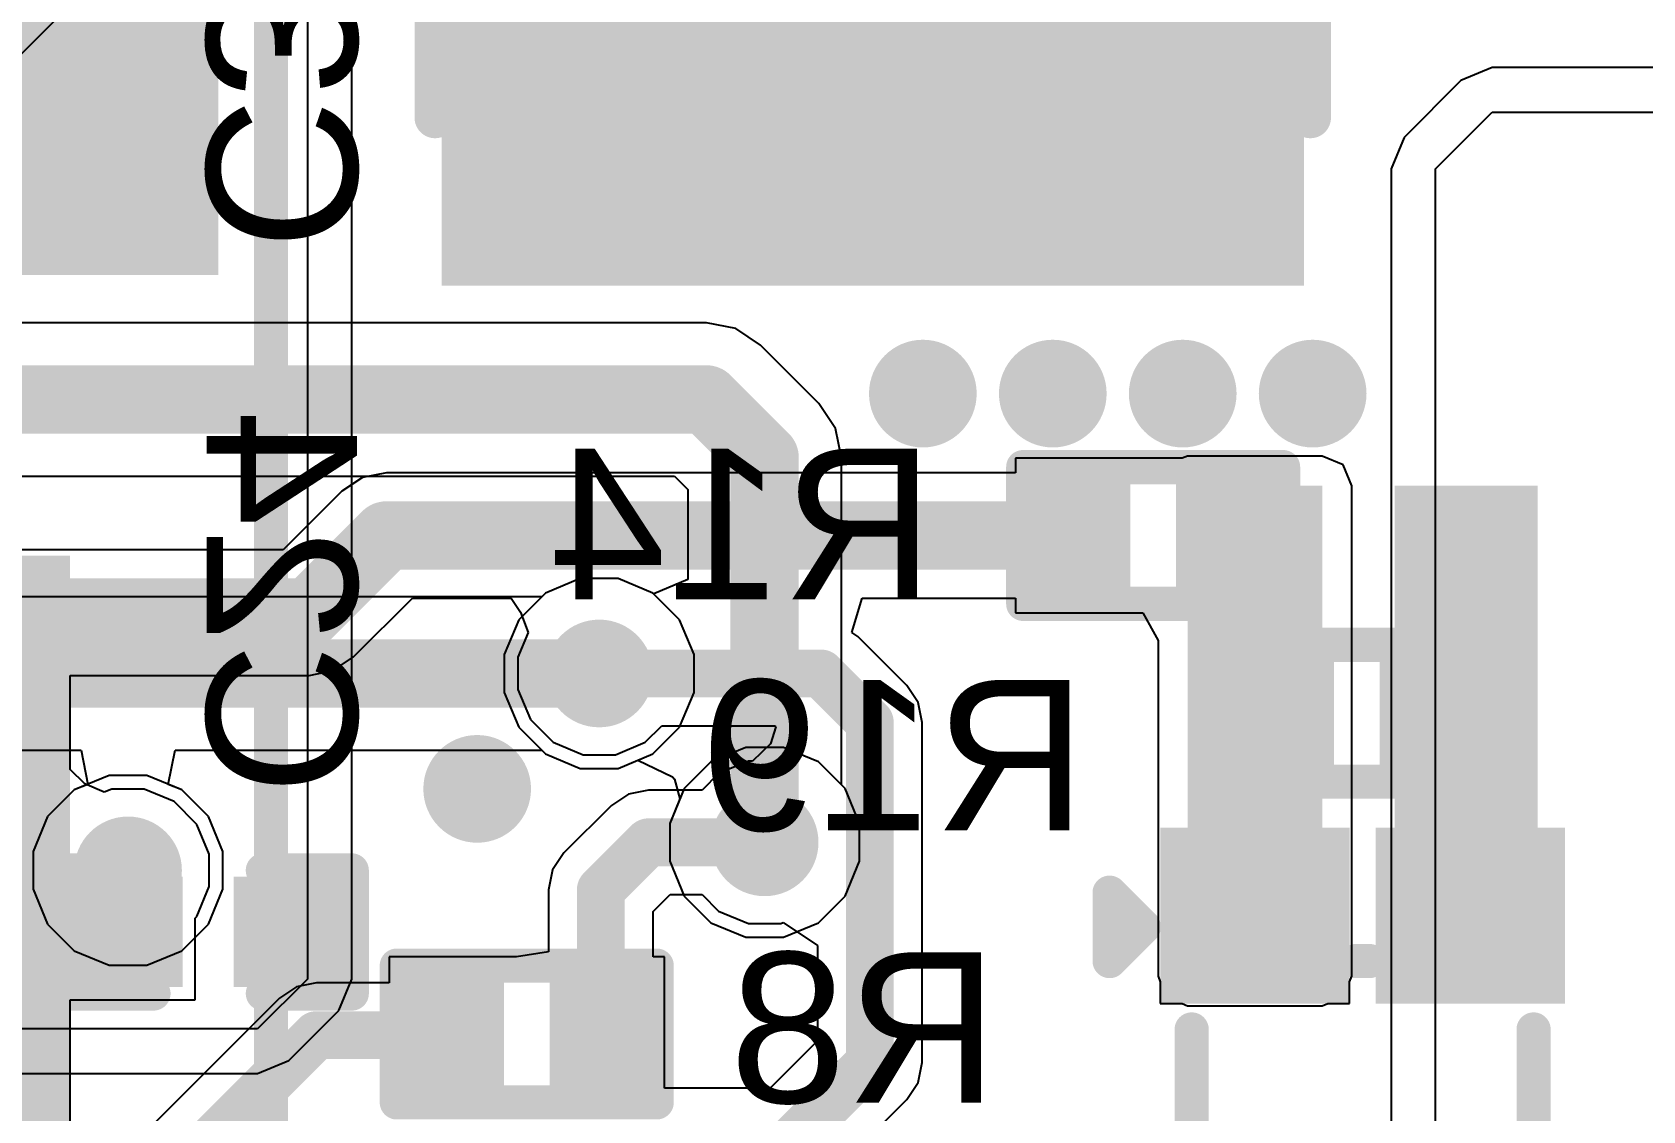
# Model space of a CAD drawing. Header units: millimetres. Extents: x -6 to 110, y 0 to 86.
# Drawn here: x 8.61 to 14.59, y 13.1 to 17.11 of the extents above; entities that cross this region are included whole.
import ezdxf

# ---------------------------------------------------------------- set-up
doc = ezdxf.new("R2010")
doc.units = ezdxf.units.MM
for name, color, linetype in [('BottomLayer', 5, 'Continuous'), ('BottomOverlay', 54, 'Continuous'), ('BottomPaste', 16, 'Continuous'), ('BottomSolder', 6, 'Continuous'), ('MidLayer1', 16, 'Continuous'), ('MidLayer2', 76, 'Continuous'), ('TopLayer', 1, 'Continuous'), ('TopOverlay', 2, 'Continuous'), ('TopPaste', 8, 'Continuous'), ('TopSolder', 216, 'Continuous'), ('ViaHoleLayer', 16, 'Continuous')]:
    doc.layers.add(name, color=color, linetype=linetype)
doc.styles.add('Arial', font='', dxfattribs={"height": 0.2})
doc.styles.get('Arial').set_extended_font_data('Arial')

# ---------------------------------------------------------------- blocks, each defined once
blk = doc.blocks.new('R___0201_B_2')
at = {"layer": 'BottomLayer'}
for points in [[(-0.41, 0.185), (-0.14, 0.185), (-0.14, -0.185), (-0.41, -0.185)], [(0.14, 0.185), (0.41, 0.185), (0.41, -0.185), (0.14, -0.185)]]:
    blk.add_hatch(color=5, dxfattribs=at).paths.add_polyline_path(points)
at = {"layer": 'BottomPaste'}
for points in [[(-0.41, 0.185), (-0.14, 0.185), (-0.14, -0.185), (-0.41, -0.185)], [(0.14, 0.185), (0.41, 0.185), (0.41, -0.185), (0.14, -0.185)]]:
    blk.add_hatch(color=16, dxfattribs=at).paths.add_polyline_path(points)
at = {"layer": 'BottomSolder'}
for points in [[(-0.465, 0.24), (-0.085, 0.24), (-0.085, -0.24), (-0.465, -0.24)], [(0.085, 0.24), (0.465, 0.24), (0.465, -0.24), (0.085, -0.24)]]:
    blk.add_hatch(color=6, dxfattribs=at).paths.add_polyline_path(points)
at = {"layer": 'BottomOverlay', "const_width": 0.127}
for points in [[(-0.4826, 0.254), (-0.4826, -0.254)], [(0.4826, 0.254), (-0.4826, 0.254)], [(0.4826, 0.254), (0.4826, -0.254)], [(0.4826, -0.254), (-0.4826, -0.254)]]:
    blk.add_lwpolyline(points, dxfattribs=at)
at = {"layer": 'BottomOverlay', "const_width": 0.0635}
for points in [[(-0.5143, 0.254, 1), (-0.4508, 0.254, 1)], [(-0.5143, 0.254, 1), (-0.4508, 0.254, 1)], [(0.4508, 0.254, 1), (0.5143, 0.254, 1)], [(0.4508, 0.254, 1), (0.5143, 0.254, 1)], [(-0.5143, -0.254, 1), (-0.4508, -0.254, 1)], [(-0.5143, -0.254, 1), (-0.4508, -0.254, 1)], [(0.4508, -0.254, 1), (0.5143, -0.254, 1)], [(0.4508, -0.254, 1), (0.5143, -0.254, 1)]]:
    blk.add_lwpolyline(points, format="xyb", close=True, dxfattribs=at)
blk = doc.blocks.new('HF32FA_G_005_HSL1_22')
at = {"layer": 'TopOverlay', "const_width": 0.127}
blk.add_lwpolyline([(-8.8138, 5.08), (8.8138, 5.08)], dxfattribs=at)
blk = doc.blocks.new('QFNWB_56__7_7__B_30')
at = {"layer": 'BottomLayer'}
for points in [[(1.11, -3.1), (1.11, -3.75), (0.89, -3.75), (0.89, -3.1)], [(1.51, -3.1), (1.51, -3.75), (1.29, -3.75), (1.29, -3.1)], [(1.91, -3.1), (1.91, -3.75), (1.69, -3.75), (1.69, -3.1)], [(2.31, -3.1), (2.31, -3.75), (2.09, -3.75), (2.09, -3.1)], [(2.71, -3.1), (2.71, -3.75), (2.49, -3.75), (2.49, -3.1)]]:
    blk.add_hatch(color=5, dxfattribs=at).paths.add_polyline_path(points)
at = {"layer": 'BottomPaste'}
for points in [[(1.11, -3.1), (1.11, -3.75), (0.89, -3.75), (0.89, -3.1)], [(1.51, -3.1), (1.51, -3.75), (1.29, -3.75), (1.29, -3.1)], [(1.91, -3.1), (1.91, -3.75), (1.69, -3.75), (1.69, -3.1)], [(2.31, -3.1), (2.31, -3.75), (2.09, -3.75), (2.09, -3.1)], [(2.71, -3.1), (2.71, -3.75), (2.49, -3.75), (2.49, -3.1)]]:
    blk.add_hatch(color=16, dxfattribs=at).paths.add_polyline_path(points)
at = {"layer": 'BottomSolder'}
for points in [[(0.8116, -2.9984), (0.8116, -3.8516), (0.3884, -3.8516), (0.3884, -2.9984)], [(1.2116, -2.9984), (1.2116, -3.8516), (0.7884, -3.8516), (0.7884, -2.9984)], [(1.6116, -2.9984), (1.6116, -3.8516), (1.1884, -3.8516), (1.1884, -2.9984)], [(2.0116, -2.9984), (2.0116, -3.8516), (1.5884, -3.8516), (1.5884, -2.9984)], [(2.4116, -2.9984), (2.4116, -3.8516), (1.9884, -3.8516), (1.9884, -2.9984)], [(2.8116, -2.9984), (2.8116, -3.8516), (2.3884, -3.8516), (2.3884, -2.9984)]]:
    blk.add_hatch(color=6, dxfattribs=at).paths.add_polyline_path(points)
blk = doc.blocks.new('R___0201_B_43')
at = {"layer": 'BottomLayer'}
for points in [[(-0.41, 0.185), (-0.14, 0.185), (-0.14, -0.185), (-0.41, -0.185)], [(0.14, 0.185), (0.41, 0.185), (0.41, -0.185), (0.14, -0.185)]]:
    blk.add_hatch(color=5, dxfattribs=at).paths.add_polyline_path(points)
at = {"layer": 'BottomPaste'}
for points in [[(-0.41, 0.185), (-0.14, 0.185), (-0.14, -0.185), (-0.41, -0.185)], [(0.14, 0.185), (0.41, 0.185), (0.41, -0.185), (0.14, -0.185)]]:
    blk.add_hatch(color=16, dxfattribs=at).paths.add_polyline_path(points)
at = {"layer": 'BottomSolder'}
for points in [[(-0.465, 0.24), (-0.085, 0.24), (-0.085, -0.24), (-0.465, -0.24)], [(0.085, 0.24), (0.465, 0.24), (0.465, -0.24), (0.085, -0.24)]]:
    blk.add_hatch(color=6, dxfattribs=at).paths.add_polyline_path(points)
at = {"layer": 'BottomOverlay', "const_width": 0.127}
for points in [[(-0.4826, 0.254), (0.4826, 0.254)], [(-0.4826, -0.254), (-0.4826, 0.254)], [(0.4826, -0.254), (0.4826, 0.254)], [(-0.4826, -0.254), (0.4826, -0.254)]]:
    blk.add_lwpolyline(points, dxfattribs=at)
at = {"layer": 'BottomOverlay', "const_width": 0.0635}
for points in [[(-0.5143, 0.254, 1), (-0.4508, 0.254, 1)], [(-0.5143, 0.254, 1), (-0.4508, 0.254, 1)], [(0.4508, 0.254, 1), (0.5143, 0.254, 1)], [(0.4508, 0.254, 1), (0.5143, 0.254, 1)], [(-0.5143, -0.254, 1), (-0.4508, -0.254, 1)], [(-0.5143, -0.254, 1), (-0.4508, -0.254, 1)], [(0.4508, -0.254, 1), (0.5143, -0.254, 1)], [(0.4508, -0.254, 1), (0.5143, -0.254, 1)]]:
    blk.add_lwpolyline(points, format="xyb", close=True, dxfattribs=at)
blk = doc.blocks.new('R___0201_B_48')
at = {"layer": 'BottomLayer'}
for points in [[(-0.41, 0.185), (-0.14, 0.185), (-0.14, -0.185), (-0.41, -0.185)], [(0.14, 0.185), (0.41, 0.185), (0.41, -0.185), (0.14, -0.185)]]:
    blk.add_hatch(color=5, dxfattribs=at).paths.add_polyline_path(points)
at = {"layer": 'BottomPaste'}
for points in [[(-0.41, 0.185), (-0.14, 0.185), (-0.14, -0.185), (-0.41, -0.185)], [(0.14, 0.185), (0.41, 0.185), (0.41, -0.185), (0.14, -0.185)]]:
    blk.add_hatch(color=16, dxfattribs=at).paths.add_polyline_path(points)
at = {"layer": 'BottomSolder'}
for points in [[(-0.465, 0.24), (-0.085, 0.24), (-0.085, -0.24), (-0.465, -0.24)], [(0.085, 0.24), (0.465, 0.24), (0.465, -0.24), (0.085, -0.24)]]:
    blk.add_hatch(color=6, dxfattribs=at).paths.add_polyline_path(points)
at = {"layer": 'BottomOverlay', "const_width": 0.127}
for points in [[(-0.4826, 0.254), (0.4826, 0.254)], [(-0.4826, -0.254), (-0.4826, 0.254)], [(0.4826, -0.254), (0.4826, 0.254)], [(-0.4826, -0.254), (0.4826, -0.254)]]:
    blk.add_lwpolyline(points, dxfattribs=at)
at = {"layer": 'BottomOverlay', "const_width": 0.0635}
for points in [[(-0.5143, 0.254, 1), (-0.4508, 0.254, 1)], [(-0.5143, 0.254, 1), (-0.4508, 0.254, 1)], [(0.4508, 0.254, 1), (0.5143, 0.254, 1)], [(0.4508, 0.254, 1), (0.5143, 0.254, 1)], [(-0.5143, -0.254, 1), (-0.4508, -0.254, 1)], [(-0.5143, -0.254, 1), (-0.4508, -0.254, 1)], [(0.4508, -0.254, 1), (0.5143, -0.254, 1)], [(0.4508, -0.254, 1), (0.5143, -0.254, 1)]]:
    blk.add_lwpolyline(points, format="xyb", close=True, dxfattribs=at)
blk = doc.blocks.new('SOT_723_B_50')
at = {"layer": 'BottomLayer'}
for points in [[(-0.65, 0.8), (-0.15, 0.8), (-0.15, 0.35), (-0.65, 0.35)], [(0.15, 0.8), (0.65, 0.8), (0.65, 0.35), (0.15, 0.35)], [(-0.25, -0.35), (0.25, -0.35), (0.25, -0.8), (-0.25, -0.8)]]:
    blk.add_hatch(color=5, dxfattribs=at).paths.add_polyline_path(points)
at = {"layer": 'BottomPaste'}
for points in [[(-0.65, 0.8), (-0.15, 0.8), (-0.15, 0.35), (-0.65, 0.35)], [(0.15, 0.8), (0.65, 0.8), (0.65, 0.35), (0.15, 0.35)], [(-0.25, -0.35), (0.25, -0.35), (0.25, -0.8), (-0.25, -0.8)]]:
    blk.add_hatch(color=16, dxfattribs=at).paths.add_polyline_path(points)
at = {"layer": 'BottomSolder'}
for points in [[(-0.7516, 0.9016), (-0.0484, 0.9016), (-0.0484, 0.2484), (-0.7516, 0.2484)], [(0.0484, 0.9016), (0.7516, 0.9016), (0.7516, 0.2484), (0.0484, 0.2484)], [(-0.3516, -0.2484), (0.3516, -0.2484), (0.3516, -0.9016), (-0.3516, -0.9016)]]:
    blk.add_hatch(color=6, dxfattribs=at).paths.add_polyline_path(points)
at = {"layer": 'BottomOverlay', "const_width": 0.127}
for points in [[(-0.9398, 0.6604), (-0.8128, 0.5334)], [(-0.9398, 0.4064), (-0.9398, 0.6604)], [(-0.9398, 0.4064), (-0.8128, 0.5334)], [(-0.0254, 0.4064), (0.0254, 0.4064)], [(-0.635, -0.635), (-0.635, 0.1524)], [(-0.635, -0.635), (-0.635, 0.1524)], [(0.635, -0.635), (0.635, 0.1524)], [(-0.635, -0.635), (-0.381, -0.635)], [(-0.635, -0.635), (-0.381, -0.635)], [(0.381, -0.635), (0.635, -0.635)]]:
    blk.add_lwpolyline(points, dxfattribs=at)
at = {"layer": 'BottomOverlay', "const_width": 0.0635}
for points in [[(-0.9715, 0.6604, 1), (-0.908, 0.6604, 1)], [(-0.9715, 0.6604, 1), (-0.908, 0.6604, 1)], [(-0.8446, 0.5334, 1), (-0.781, 0.5334, 1)], [(-0.8446, 0.5334, 1), (-0.781, 0.5334, 1)], [(-0.9715, 0.4064, 1), (-0.908, 0.4064, 1)], [(-0.9715, 0.4064, 1), (-0.908, 0.4064, 1)], [(-0.0571, 0.4064, 1), (0.0063, 0.4064, 1)], [(-0.0063, 0.4064, 1), (0.0571, 0.4064, 1)], [(-0.6667, 0.1524, 1), (-0.6032, 0.1524, 1)], [(-0.6667, 0.1524, 1), (-0.6032, 0.1524, 1)], [(0.6032, 0.1524, 1), (0.6667, 0.1524, 1)], [(-0.6667, -0.635, 1), (-0.6032, -0.635, 1)], [(-0.6667, -0.635, 1), (-0.6032, -0.635, 1)], [(-0.6667, -0.635, 1), (-0.6032, -0.635, 1)], [(-0.6667, -0.635, 1), (-0.6032, -0.635, 1)], [(-0.4128, -0.635, 1), (-0.3493, -0.635, 1)], [(-0.4128, -0.635, 1), (-0.3493, -0.635, 1)], [(0.3493, -0.635, 1), (0.4128, -0.635, 1)], [(0.6032, -0.635, 1), (0.6667, -0.635, 1)], [(0.6032, -0.635, 1), (0.6667, -0.635, 1)]]:
    blk.add_lwpolyline(points, format="xyb", close=True, dxfattribs=at)
blk = doc.blocks.new('V________T______55')
at = {"layer": 'TopLayer'}
blk.add_hatch(color=1, dxfattribs=at).paths.add_polyline_path([(-4.4, 2.0625), (-3.2, 2.0625), (-3.2, 0.4625), (-4.4, 0.4625)])
at = {"layer": 'TopPaste'}
blk.add_hatch(color=8, dxfattribs=at).paths.add_polyline_path([(-4.4, 2.0625), (-3.2, 2.0625), (-3.2, 0.4625), (-4.4, 0.4625)])
at = {"layer": 'TopSolder'}
blk.add_hatch(color=216, dxfattribs=at).paths.add_polyline_path([(-4.5016, 2.1641), (-3.0984, 2.1641), (-3.0984, 0.3609), (-4.5016, 0.3609)])
blk = doc.blocks.new('CAP_0201_B_60')
at = {"layer": 'BottomLayer'}
for points in [[(-0.45, 0.15), (-0.15, 0.15), (-0.15, -0.15), (-0.45, -0.15)], [(0.15, 0.15), (0.45, 0.15), (0.45, -0.15), (0.15, -0.15)]]:
    blk.add_hatch(color=5, dxfattribs=at).paths.add_polyline_path(points)
at = {"layer": 'BottomPaste'}
for points in [[(-0.45, 0.15), (-0.15, 0.15), (-0.15, -0.15), (-0.45, -0.15)], [(0.15, 0.15), (0.45, 0.15), (0.45, -0.15), (0.15, -0.15)]]:
    blk.add_hatch(color=16, dxfattribs=at).paths.add_polyline_path(points)
at = {"layer": 'BottomSolder'}
for points in [[(-0.505, 0.205), (-0.095, 0.205), (-0.095, -0.205), (-0.505, -0.205)], [(0.095, 0.205), (0.505, 0.205), (0.505, -0.205), (0.095, -0.205)]]:
    blk.add_hatch(color=6, dxfattribs=at).paths.add_polyline_path(points)
at = {"layer": 'BottomOverlay', "const_width": 0.127}
for points in [[(-0.5334, 0.2286), (-0.5334, -0.2286)], [(-0.2032, 0.2286), (-0.5334, 0.2286)], [(0.5334, 0.2286), (0.2032, 0.2286)], [(0.5334, 0.2286), (0.5334, -0.2286)], [(-0.2032, -0.2286), (-0.5334, -0.2286)], [(0.5334, -0.2286), (0.2032, -0.2286)]]:
    blk.add_lwpolyline(points, dxfattribs=at)
at = {"layer": 'BottomOverlay', "const_width": 0.0635}
for points in [[(-0.5651, 0.2286, 1), (-0.5016, 0.2286, 1)], [(-0.5651, 0.2286, 1), (-0.5016, 0.2286, 1)], [(-0.2349, 0.2286, 1), (-0.1714, 0.2286, 1)], [(0.1714, 0.2286, 1), (0.2349, 0.2286, 1)], [(0.5016, 0.2286, 1), (0.5651, 0.2286, 1)], [(0.5016, 0.2286, 1), (0.5651, 0.2286, 1)], [(-0.5651, -0.2286, 1), (-0.5016, -0.2286, 1)], [(-0.5651, -0.2286, 1), (-0.5016, -0.2286, 1)], [(-0.2349, -0.2286, 1), (-0.1714, -0.2286, 1)], [(0.1714, -0.2286, 1), (0.2349, -0.2286, 1)], [(0.5016, -0.2286, 1), (0.5651, -0.2286, 1)], [(0.5016, -0.2286, 1), (0.5651, -0.2286, 1)]]:
    blk.add_lwpolyline(points, format="xyb", close=True, dxfattribs=at)
blk = doc.blocks.new('C____B_B_71')
at = {"layer": 'BottomLayer'}
for points in [[(-0.85, 1.5), (-0.85, -1.5), (-2.55, -1.5), (-2.55, 1.5)], [(2.55, 1.5), (2.55, -1.5), (0.85, -1.5), (0.85, 1.5)]]:
    blk.add_hatch(color=5, dxfattribs=at).paths.add_polyline_path(points)
at = {"layer": 'BottomPaste'}
for points in [[(-0.85, 1.5), (-0.85, -1.5), (-2.55, -1.5), (-2.55, 1.5)], [(2.55, 1.5), (2.55, -1.5), (0.85, -1.5), (0.85, 1.5)]]:
    blk.add_hatch(color=16, dxfattribs=at).paths.add_polyline_path(points)
at = {"layer": 'BottomSolder'}
for points in [[(-0.7484, 1.6016), (-0.7484, -1.6016), (-2.6516, -1.6016), (-2.6516, 1.6016)], [(2.6516, 1.6016), (2.6516, -1.6016), (0.7484, -1.6016), (0.7484, 1.6016)]]:
    blk.add_hatch(color=6, dxfattribs=at).paths.add_polyline_path(points)
at = {"layer": 'BottomOverlay', "const_width": 0.1524}
for points in [[(2.0283, 1.6256), (-1.9341, 1.6256)], [(2.0283, -1.6256), (-1.9341, -1.6256)]]:
    blk.add_lwpolyline(points, dxfattribs=at)
at = {"layer": 'BottomOverlay', "const_width": 0.0762}
for points in [[(-1.9722, 1.6256, 1), (-1.896, 1.6256, 1)], [(1.9902, 1.6256, 1), (2.0664, 1.6256, 1)], [(-1.9722, -1.6256, 1), (-1.896, -1.6256, 1)], [(1.9902, -1.6256, 1), (2.0664, -1.6256, 1)]]:
    blk.add_lwpolyline(points, format="xyb", close=True, dxfattribs=at)

msp = doc.modelspace()

# ---------------------------------------------------------------- hatches: boundary and pattern name
at = {"layer": 'BottomLayer'}
h = msp.add_hatch(color=5, dxfattribs=at)
edge = h.paths.add_edge_path()
edge.add_arc((11.9208, 15.767), 0.2, 0, 360)
h = msp.add_hatch(color=5, dxfattribs=at)
edge = h.paths.add_edge_path()
edge.add_arc((12.4034, 15.767), 0.2, 0, 360)
h = msp.add_hatch(color=5, dxfattribs=at)
edge = h.paths.add_edge_path()
edge.add_arc((12.886, 15.767), 0.2, 0, 360)
h = msp.add_hatch(color=5, dxfattribs=at)
edge = h.paths.add_edge_path()
edge.add_arc((13.3686, 15.767), 0.2, 0, 360)
for points in [[(12.9042, 13.6031), (13.4042, 13.6031), (13.4042, 15.425), (12.9042, 15.425)], [(13.6726, 13.6031), (14.2042, 13.6031), (14.2042, 15.425), (13.6726, 15.425)], [(8.0022, 13.6436), (8.8732, 13.6436), (8.8732, 13.8976), (8.0022, 13.8976)]]:
    msp.add_hatch(color=5, dxfattribs=at).paths.add_polyline_path(points)
h = msp.add_hatch(color=5, dxfattribs=at)
edge = h.paths.add_edge_path()
edge.add_arc((10.7188, 14.7276), 0.2, 0, 360)
h = msp.add_hatch(color=5, dxfattribs=at)
edge = h.paths.add_edge_path()
edge.add_arc((10.2656, 14.299), 0.2, 0, 360)
h = msp.add_hatch(color=5, dxfattribs=at)
edge = h.paths.add_edge_path()
edge.add_arc((11.3332, 14.1005), 0.2, 0, 360)
h = msp.add_hatch(color=5, dxfattribs=at)
edge = h.paths.add_edge_path()
edge.add_arc((8.9689, 13.9962), 0.2, 0, 360)
at = {"layer": 'MidLayer1'}
h = msp.add_hatch(color=16, dxfattribs=at)
edge = h.paths.add_edge_path()
edge.add_arc((11.9208, 15.767), 0.2, 0, 360)
h = msp.add_hatch(color=16, dxfattribs=at)
edge = h.paths.add_edge_path()
edge.add_arc((12.4034, 15.767), 0.2, 0, 360)
h = msp.add_hatch(color=16, dxfattribs=at)
edge = h.paths.add_edge_path()
edge.add_arc((12.886, 15.767), 0.2, 0, 360)
h = msp.add_hatch(color=16, dxfattribs=at)
edge = h.paths.add_edge_path()
edge.add_arc((13.3686, 15.767), 0.2, 0, 360)
h = msp.add_hatch(color=16, dxfattribs=at)
edge = h.paths.add_edge_path()
edge.add_arc((10.7188, 14.7276), 0.2, 0, 360)
h = msp.add_hatch(color=16, dxfattribs=at)
edge = h.paths.add_edge_path()
edge.add_arc((10.2656, 14.299), 0.2, 0, 360)
h = msp.add_hatch(color=16, dxfattribs=at)
edge = h.paths.add_edge_path()
edge.add_arc((11.3332, 14.1005), 0.2, 0, 360)
h = msp.add_hatch(color=16, dxfattribs=at)
edge = h.paths.add_edge_path()
edge.add_arc((8.9689, 13.9962), 0.2, 0, 360)
at = {"layer": 'MidLayer2'}
h = msp.add_hatch(color=76, dxfattribs=at)
edge = h.paths.add_edge_path()
edge.add_arc((11.9208, 15.767), 0.2, 0, 360)
h = msp.add_hatch(color=76, dxfattribs=at)
edge = h.paths.add_edge_path()
edge.add_arc((12.4034, 15.767), 0.2, 0, 360)
h = msp.add_hatch(color=76, dxfattribs=at)
edge = h.paths.add_edge_path()
edge.add_arc((12.886, 15.767), 0.2, 0, 360)
h = msp.add_hatch(color=76, dxfattribs=at)
edge = h.paths.add_edge_path()
edge.add_arc((13.3686, 15.767), 0.2, 0, 360)
h = msp.add_hatch(color=76, dxfattribs=at)
edge = h.paths.add_edge_path()
edge.add_arc((10.7188, 14.7276), 0.2, 0, 360)
h = msp.add_hatch(color=76, dxfattribs=at)
edge = h.paths.add_edge_path()
edge.add_arc((10.2656, 14.299), 0.2, 0, 360)
h = msp.add_hatch(color=76, dxfattribs=at)
edge = h.paths.add_edge_path()
edge.add_arc((11.3332, 14.1005), 0.2, 0, 360)
h = msp.add_hatch(color=76, dxfattribs=at)
edge = h.paths.add_edge_path()
edge.add_arc((8.9689, 13.9962), 0.2, 0, 360)
at = {"layer": 'TopLayer'}
h = msp.add_hatch(color=1, dxfattribs=at)
edge = h.paths.add_edge_path()
edge.add_arc((11.9208, 15.767), 0.2, 0, 360)
h = msp.add_hatch(color=1, dxfattribs=at)
edge = h.paths.add_edge_path()
edge.add_arc((12.4034, 15.767), 0.2, 0, 360)
h = msp.add_hatch(color=1, dxfattribs=at)
edge = h.paths.add_edge_path()
edge.add_arc((12.886, 15.767), 0.2, 0, 360)
h = msp.add_hatch(color=1, dxfattribs=at)
edge = h.paths.add_edge_path()
edge.add_arc((13.3686, 15.767), 0.2, 0, 360)
h = msp.add_hatch(color=1, dxfattribs=at)
edge = h.paths.add_edge_path()
edge.add_arc((10.7188, 14.7276), 0.2, 0, 360)
h = msp.add_hatch(color=1, dxfattribs=at)
edge = h.paths.add_edge_path()
edge.add_arc((10.2656, 14.299), 0.2, 0, 360)
h = msp.add_hatch(color=1, dxfattribs=at)
edge = h.paths.add_edge_path()
edge.add_arc((11.3332, 14.1005), 0.2, 0, 360)
h = msp.add_hatch(color=1, dxfattribs=at)
edge = h.paths.add_edge_path()
edge.add_arc((8.9689, 13.9962), 0.2, 0, 360)
at = {"layer": 'ViaHoleLayer'}
h = msp.add_hatch(color=16, dxfattribs=at)
edge = h.paths.add_edge_path()
edge.add_arc((11.9208, 15.767), 0.1, 0, 360)
h = msp.add_hatch(color=16, dxfattribs=at)
edge = h.paths.add_edge_path()
edge.add_arc((12.4034, 15.767), 0.1, 0, 360)
h = msp.add_hatch(color=16, dxfattribs=at)
edge = h.paths.add_edge_path()
edge.add_arc((12.886, 15.767), 0.1, 0, 360)
h = msp.add_hatch(color=16, dxfattribs=at)
edge = h.paths.add_edge_path()
edge.add_arc((13.3686, 15.767), 0.1, 0, 360)
h = msp.add_hatch(color=16, dxfattribs=at)
edge = h.paths.add_edge_path()
edge.add_arc((10.7188, 14.7276), 0.1, 0, 360)
h = msp.add_hatch(color=16, dxfattribs=at)
edge = h.paths.add_edge_path()
edge.add_arc((10.2656, 14.299), 0.1, 0, 360)
h = msp.add_hatch(color=16, dxfattribs=at)
edge = h.paths.add_edge_path()
edge.add_arc((11.3332, 14.1005), 0.1, 0, 360)
h = msp.add_hatch(color=16, dxfattribs=at)
edge = h.paths.add_edge_path()
edge.add_arc((8.9689, 13.9962), 0.1, 0, 360)

# ---------------------------------------------------------------- linework, layer by layer
at = {"layer": 'BottomLayer'}
for p, q in [((7.7138, 16.1706), (10.4829, 18.9397)), ((12.6876, 15.5266), (12.2646, 15.5266)), ((12.2646, 15.5266), (12.2646, 15.4731)), ((12.7378, 15.5266), (12.6876, 15.5266)), ((12.884, 15.5266), (12.7378, 15.5266)), ((12.9042, 15.535), (12.884, 15.5266)), ((13.4042, 15.535), (12.9042, 15.535)), ((13.482, 15.5028), (13.4042, 15.535)), ((13.5142, 15.425), (13.482, 15.5028)), ((9.8391, 15.4553), (9.7635, 15.4048)), ((9.9283, 15.4731), (9.8391, 15.4553)), ((12.2646, 15.4731), (9.9283, 15.4731)), ((9.7635, 15.4048), (9.5454, 15.1867)), ((13.5142, 13.6031), (13.5142, 15.425)), ((9.5454, 15.1867), (8.3272, 15.1867)), ((9.8067, 14.7888), (10.0248, 15.0069)), ((10.0248, 15.0069), (10.392, 15.0069)), ((10.392, 15.0069), (10.426, 14.9551)), ((10.426, 14.9551), (10.4555, 14.8799)), ((11.657, 14.8799), (11.6955, 15.0069)), ((11.6955, 15.0069), (12.2646, 15.0069)), ((12.2646, 15.0069), (12.2646, 14.9534)), ((12.2646, 14.9534), (12.7378, 14.9534)), ((12.7378, 14.9534), (12.7942, 14.8498)), ((10.4555, 14.8799), (10.4172, 14.7876)), ((11.6794, 14.865), (11.657, 14.8799)), ((11.8611, 14.6833), (11.6794, 14.865)), ((12.7942, 14.8498), (12.7942, 13.6031)), ((9.7311, 14.7383), (9.8067, 14.7888)), ((10.4172, 14.7876), (10.4172, 14.6676)), ((8.7538, 14.371), (8.7538, 14.7205)), ((8.7538, 14.7205), (9.6419, 14.7205)), ((9.6419, 14.7205), (9.7311, 14.7383)), ((10.4172, 14.6676), (10.4632, 14.5568)), ((11.9032, 14.6203), (11.8611, 14.6833)), ((11.9179, 14.5459), (11.9032, 14.6203)), ((10.4632, 14.5568), (10.548, 14.4719)), ((11.9179, 13.2823), (11.9179, 14.5459)), ((10.8897, 14.4719), (10.9511, 14.5334)), ((10.9511, 14.5334), (11.3719, 14.5334)), ((11.3751, 14.5291), (11.3554, 14.4668)), ((11.3719, 14.5334), (11.3751, 14.5291)), ((10.548, 14.4719), (10.6588, 14.426)), ((10.6588, 14.426), (10.7788, 14.426)), ((10.7788, 14.426), (10.8897, 14.4719)), ((11.3554, 14.4668), (11.2881, 14.4021)), ((8.8082, 14.3181), (8.7538, 14.371)), ((11.1624, 14.3562), (11.1009, 14.2947)), ((11.2732, 14.4021), (11.1624, 14.3562)), ((11.2881, 14.4021), (11.2732, 14.4021)), ((8.8808, 14.2862), (8.8082, 14.3181)), ((8.9089, 14.2978), (8.8808, 14.2862)), ((9.0289, 14.2978), (8.9089, 14.2978)), ((9.1397, 14.2519), (9.0289, 14.2978)), ((9.2246, 14.167), (9.1397, 14.2519)), ((10.7641, 14.2378), (10.5874, 14.0611)), ((10.8271, 14.2799), (10.7641, 14.2378)), ((10.9015, 14.2947), (10.8271, 14.2799)), ((11.1009, 14.2947), (10.9015, 14.2947)), ((10.9015, 14.2947), (10.9015, 14.2947)), ((9.2705, 14.0562), (9.2246, 14.167)), ((10.5874, 14.0611), (10.5453, 13.9981)), ((9.2705, 13.9362), (9.2705, 14.0562)), ((10.5453, 13.9981), (10.5305, 13.9237)), ((9.2246, 13.8253), (9.2705, 13.9362)), ((10.5305, 13.9237), (10.5305, 13.6941)), ((10.919, 13.8433), (10.9819, 13.9062)), ((10.9819, 13.9062), (11.1009, 13.9062)), ((11.1009, 13.9062), (11.1624, 13.8448)), ((9.2181, 13.8189), (9.2246, 13.8253)), ((9.2181, 13.516), (9.2181, 13.8189)), ((10.919, 13.6752), (10.919, 13.8433)), ((11.1624, 13.8448), (11.2732, 13.7989)), ((11.2732, 13.7989), (11.3932, 13.7989)), ((11.3932, 13.7989), (11.4025, 13.8027)), ((11.4025, 13.8027), (11.5295, 13.7179)), ((11.5295, 13.7179), (11.5295, 13.3627)), ((10.4113, 13.6752), (9.9381, 13.6752)), ((9.9381, 13.6752), (9.9381, 13.5787)), ((10.5305, 13.6941), (10.4113, 13.6752)), ((10.4113, 13.6752), (10.4113, 13.6752)), ((10.4113, 13.6752), (10.4113, 13.6752)), ((10.9613, 13.6752), (10.919, 13.6752)), ((10.9613, 13.187), (10.9613, 13.6752)), ((9.6688, 13.5787), (9.5944, 13.5639)), ((9.9381, 13.5787), (9.6688, 13.5787)), ((12.7942, 13.6031), (12.8026, 13.5829)), ((12.8026, 13.5829), (12.8026, 13.5015)), ((13.5058, 13.5829), (13.5142, 13.6031)), ((13.5058, 13.5015), (13.5058, 13.5829)), ((9.5314, 13.5218), (8.8808, 12.8712)), ((9.5944, 13.5639), (9.5314, 13.5218)), ((9.5314, 13.5218), (9.5314, 13.5218)), ((8.7538, 12.9238), (8.7538, 13.516)), ((8.7538, 13.516), (9.2181, 13.516)), ((12.8026, 13.5015), (12.884, 13.5015)), ((12.884, 13.5015), (12.9042, 13.4931)), ((12.9042, 13.4931), (13.4042, 13.4931)), ((13.4042, 13.4931), (13.4244, 13.5015)), ((13.4244, 13.5015), (13.5058, 13.5015)), ((11.5295, 13.3627), (11.3538, 13.187)), ((11.9032, 13.2079), (11.9179, 13.2823)), ((11.9179, 13.2823), (11.9179, 13.2823)), ((11.3538, 13.187), (10.9613, 13.187)), ((11.8611, 13.1449), (11.9032, 13.2079)), ((11.5716, 12.8555), (11.8611, 13.1449))]:
    msp.add_line(p, q, dxfattribs=at)
for points, const_width in [([(9.6419, 14.9536), (9.9283, 15.24)], 0.254), ([(9.9283, 15.24), (12.5012, 15.24)], 0.254), ([(8.3272, 14.9536), (9.6419, 14.9536)], 0.254), ([(10.7188, 14.7276), (11.542, 14.7276)], 0.1778), ([(11.542, 14.7276), (11.7237, 14.5459)], 0.1778), ([(11.7237, 13.2823), (11.7237, 14.5459)], 0.1778), ([(13.0967, 14.4785), (13.1226, 14.4526)], 0.254), ([(10.7247, 13.9237), (10.9015, 14.1005)], 0.1778), ([(10.9015, 14.1005), (11.3332, 14.1005)], 0.1778), ([(8.9677, 13.995), (8.9689, 13.9962)], 0.254), ([(8.9677, 13.7688), (8.9677, 13.995)], 0.254), ([(10.7247, 13.4636), (10.7247, 13.9237)], 0.1778), ([(8.9665, 13.7676), (8.9677, 13.7688)], 0.254), ([(8.8379, 12.5536), (9.6688, 13.3844)], 0.1778), ([(9.6688, 13.3844), (10.1894, 13.3844)], 0.1778), ([(11.4343, 12.9928), (11.7237, 13.2823)], 0.1778)]:
    msp.add_lwpolyline(points, dxfattribs=dict(at, const_width=const_width))
for points, const_width in [([(9.8648, 15.24, 1), (9.9918, 15.24, 1)], 0.127), ([(9.8648, 15.24, 1), (9.9918, 15.24, 1)], 0.127), ([(12.4377, 15.24, 1), (12.5647, 15.24, 1)], 0.127), ([(9.5784, 14.9536, 1), (9.7054, 14.9536, 1)], 0.127), ([(9.5784, 14.9536, 1), (9.7054, 14.9536, 1)], 0.127), ([(10.6744, 14.7276, 1), (10.7633, 14.7276, 1)], 0.0889), ([(11.4976, 14.7276, 1), (11.5865, 14.7276, 1)], 0.0889), ([(11.4976, 14.7276, 1), (11.5865, 14.7276, 1)], 0.0889), ([(11.6793, 14.5459, 1), (11.7682, 14.5459, 1)], 0.0889), ([(11.6793, 14.5459, 1), (11.7682, 14.5459, 1)], 0.0889), ([(13.0332, 14.4785, 1), (13.1602, 14.4785, 1)], 0.127), ([(13.0591, 14.4526, 1), (13.1861, 14.4526, 1)], 0.127), ([(10.857, 14.1005, 1), (10.9459, 14.1005, 1)], 0.0889), ([(10.857, 14.1005, 1), (10.9459, 14.1005, 1)], 0.0889), ([(11.2888, 14.1005, 1), (11.3777, 14.1005, 1)], 0.0889), ([(8.9042, 13.995, 1), (9.0312, 13.995, 1)], 0.127), ([(8.9042, 13.995, 1), (9.0312, 13.995, 1)], 0.127), ([(8.9054, 13.9962, 1), (9.0324, 13.9962, 1)], 0.127), ([(10.6803, 13.9237, 1), (10.7692, 13.9237, 1)], 0.0889), ([(10.6803, 13.9237, 1), (10.7692, 13.9237, 1)], 0.0889), ([(8.903, 13.7676, 1), (9.03, 13.7676, 1)], 0.127), ([(8.9042, 13.7688, 1), (9.0312, 13.7688, 1)], 0.127), ([(8.9042, 13.7688, 1), (9.0312, 13.7688, 1)], 0.127), ([(10.6803, 13.4636, 1), (10.7692, 13.4636, 1)], 0.0889), ([(9.6243, 13.3844, 1), (9.7132, 13.3844, 1)], 0.0889), ([(9.6243, 13.3844, 1), (9.7132, 13.3844, 1)], 0.0889), ([(10.145, 13.3844, 1), (10.2339, 13.3844, 1)], 0.0889), ([(11.6793, 13.2823, 1), (11.7682, 13.2823, 1)], 0.0889), ([(11.6793, 13.2823, 1), (11.7682, 13.2823, 1)], 0.0889)]:
    msp.add_lwpolyline(points, format="xyb", close=True, dxfattribs=dict(at, const_width=const_width))
at = {"layer": 'MidLayer1'}
for p, q in [((9.6348, 17.6212), (9.6348, 13.5926)), ((9.7998, 13.5926), (9.7998, 17.5528)), ((13.9191, 16.9294), (13.7081, 16.7185)), ((14.0357, 16.9778), (13.9191, 16.9294)), ((19.0048, 16.9778), (14.0357, 16.9778)), ((13.8248, 16.6019), (14.0357, 16.8128)), ((14.0357, 16.8128), (19.0048, 16.8128)), ((13.7081, 16.7185), (13.6598, 16.6019)), ((13.6598, 16.6019), (13.6598, 12.0734)), ((13.8248, 12.0734), (13.8248, 16.6019)), ((10.6487, 15.08), (10.5192, 15.0264)), ((10.7889, 15.08), (10.6487, 15.08)), ((10.9185, 15.0264), (10.7889, 15.08)), ((10.5192, 15.0264), (10.4201, 14.9272)), ((11.0176, 14.9272), (10.9185, 15.0264)), ((10.4201, 14.9272), (10.3664, 14.7977)), ((11.0712, 14.7977), (11.0176, 14.9272)), ((10.3664, 14.7977), (10.3664, 14.6575)), ((11.0712, 14.6575), (11.0712, 14.7977)), ((10.3664, 14.6575), (10.4201, 14.528)), ((11.0176, 14.528), (11.0712, 14.6575)), ((10.4201, 14.528), (10.5192, 14.4289)), ((10.9185, 14.4289), (11.0176, 14.528)), ((10.5192, 14.4289), (10.6487, 14.3752)), ((10.7889, 14.3752), (10.9185, 14.4289)), ((11.2631, 14.4529), (11.1336, 14.3992)), ((11.4033, 14.4529), (11.2631, 14.4529)), ((11.5328, 14.3992), (11.4033, 14.4529)), ((10.6487, 14.3752), (10.7889, 14.3752)), ((11.1336, 14.3992), (11.0345, 14.3001)), ((11.632, 14.3001), (11.5328, 14.3992)), ((11.0345, 14.3001), (10.9808, 14.1706)), ((11.6856, 14.1706), (11.632, 14.3001)), ((10.9808, 14.1706), (10.9808, 14.0304)), ((11.6856, 14.0304), (11.6856, 14.1706)), ((10.9808, 14.0304), (11.0345, 13.9009)), ((11.632, 13.9009), (11.6856, 14.0304)), ((11.0345, 13.9009), (11.1336, 13.8017)), ((11.5328, 13.8017), (11.632, 13.9009)), ((11.1336, 13.8017), (11.2631, 13.7481)), ((11.4033, 13.7481), (11.5328, 13.8017)), ((11.2631, 13.7481), (11.4033, 13.7481)), ((9.6348, 13.5926), (9.4496, 13.4074)), ((9.7514, 13.4759), (9.7998, 13.5926)), ((9.5663, 13.2908), (9.7514, 13.4759)), ((9.4496, 13.4074), (8.4881, 13.4074)), ((9.4496, 13.2425), (9.5663, 13.2908)), ((8.4881, 13.2425), (9.4496, 13.2425))]:
    msp.add_line(p, q, dxfattribs=at)
at = {"layer": 'MidLayer2'}
for p, q in [((10.6487, 15.08), (10.5192, 15.0264)), ((10.7889, 15.08), (10.6487, 15.08)), ((10.9185, 15.0264), (10.7889, 15.08)), ((10.5192, 15.0264), (10.4201, 14.9272)), ((11.0176, 14.9272), (10.9185, 15.0264)), ((10.4201, 14.9272), (10.3664, 14.7977)), ((11.0712, 14.7977), (11.0176, 14.9272)), ((10.3664, 14.7977), (10.3664, 14.6575)), ((11.0712, 14.6575), (11.0712, 14.7977)), ((10.3664, 14.6575), (10.4201, 14.528)), ((11.0176, 14.528), (11.0712, 14.6575)), ((10.4201, 14.528), (10.5192, 14.4289)), ((10.9185, 14.4289), (11.0176, 14.528)), ((10.5192, 14.4289), (10.6487, 14.3752)), ((10.7889, 14.3752), (10.9185, 14.4289)), ((11.2631, 14.4529), (11.1336, 14.3992)), ((11.4033, 14.4529), (11.2631, 14.4529)), ((11.5328, 14.3992), (11.4033, 14.4529)), ((10.6487, 14.3752), (10.7889, 14.3752)), ((11.1336, 14.3992), (11.0345, 14.3001)), ((11.632, 14.3001), (11.5328, 14.3992)), ((8.8988, 14.3486), (8.7693, 14.2949)), ((9.039, 14.3486), (8.8988, 14.3486)), ((9.1685, 14.2949), (9.039, 14.3486)), ((11.0345, 14.3001), (10.9808, 14.1706)), ((11.6856, 14.1706), (11.632, 14.3001)), ((8.7693, 14.2949), (8.6701, 14.1958)), ((9.2676, 14.1958), (9.1685, 14.2949)), ((8.6701, 14.1958), (8.6165, 14.0663)), ((9.3213, 14.0663), (9.2676, 14.1958)), ((10.9808, 14.1706), (10.9808, 14.0304)), ((11.6856, 14.0304), (11.6856, 14.1706)), ((8.6165, 14.0663), (8.6165, 13.9261)), ((9.3213, 13.9261), (9.3213, 14.0663)), ((10.9808, 14.0304), (11.0345, 13.9009)), ((11.632, 13.9009), (11.6856, 14.0304)), ((8.6165, 13.9261), (8.6701, 13.7966)), ((9.2676, 13.7966), (9.3213, 13.9261)), ((11.0345, 13.9009), (11.1336, 13.8017)), ((11.5328, 13.8017), (11.632, 13.9009)), ((8.6701, 13.7966), (8.7693, 13.6974)), ((9.1685, 13.6974), (9.2676, 13.7966)), ((11.1336, 13.8017), (11.2631, 13.7481)), ((11.4033, 13.7481), (11.5328, 13.8017)), ((11.2631, 13.7481), (11.4033, 13.7481)), ((8.7693, 13.6974), (8.8988, 13.6438)), ((8.8988, 13.6438), (9.039, 13.6438)), ((9.039, 13.6438), (9.1685, 13.6974))]:
    msp.add_line(p, q, dxfattribs=at)
at = {"layer": 'TopLayer'}
for p, q in [((11.1168, 16.0302), (5.7873, 16.0302)), ((11.2258, 16.0085), (11.1168, 16.0302)), ((11.1168, 16.0302), (11.1168, 16.0302)), ((11.3183, 15.9467), (11.2258, 16.0085)), ((11.5346, 15.7303), (11.3183, 15.9467)), ((11.5964, 15.6379), (11.5346, 15.7303)), ((11.6181, 15.5289), (11.5964, 15.6379)), ((11.6181, 14.314), (11.6181, 15.5289)), ((11.6181, 15.5289), (11.6181, 15.5289)), ((5.6693, 15.4604), (10.9988, 15.4604)), ((10.9988, 15.4604), (11.0483, 15.4109)), ((11.0483, 15.4109), (11.0483, 15.0761)), ((10.6487, 15.08), (10.5192, 15.0264)), ((10.7889, 15.08), (10.6487, 15.08)), ((10.9185, 15.0264), (10.7889, 15.08)), ((11.0483, 15.0761), (10.9213, 15.0235)), ((10.5192, 15.0264), (10.5053, 15.0125)), ((10.9213, 15.0235), (10.9185, 15.0264)), ((10.5053, 15.0125), (4.7844, 15.0125)), ((4.6664, 14.4427), (8.7942, 14.4427)), ((8.7942, 14.4427), (8.8195, 14.3157)), ((9.1183, 14.3157), (9.1435, 14.4427)), ((9.1435, 14.4427), (10.5053, 14.4427)), ((10.5053, 14.4427), (10.5192, 14.4289)), ((10.5192, 14.4289), (10.6487, 14.3752)), ((10.6487, 14.3752), (10.7889, 14.3752)), ((10.7889, 14.3752), (10.8625, 14.4057)), ((10.8625, 14.4057), (10.9906, 14.3435)), ((8.8195, 14.3157), (8.7693, 14.2949)), ((9.1685, 14.2949), (9.1183, 14.3157)), ((10.9906, 14.3435), (10.998, 14.3348)), ((10.998, 14.3348), (11.0186, 14.2618)), ((11.632, 14.3001), (11.6181, 14.314)), ((11.6856, 14.1706), (11.632, 14.3001)), ((8.7693, 14.2949), (8.6701, 14.1958)), ((9.2676, 14.1958), (9.1685, 14.2949)), ((11.0186, 14.2618), (10.9808, 14.1706)), ((8.6701, 14.1958), (8.6165, 14.0663)), ((9.3213, 14.0663), (9.2676, 14.1958)), ((10.9808, 14.1706), (10.9808, 14.0304)), ((11.6856, 14.0304), (11.6856, 14.1706)), ((8.6165, 14.0663), (8.6165, 13.9261)), ((9.3213, 13.9261), (9.3213, 14.0663)), ((10.9808, 14.0304), (11.0345, 13.9009)), ((11.632, 13.9009), (11.6856, 14.0304)), ((8.6165, 13.9261), (8.6701, 13.7966)), ((9.2676, 13.7966), (9.3213, 13.9261)), ((11.0345, 13.9009), (11.1336, 13.8017)), ((11.5328, 13.8017), (11.632, 13.9009)), ((8.6701, 13.7966), (8.7693, 13.6974)), ((9.1685, 13.6974), (9.2676, 13.7966)), ((11.1336, 13.8017), (11.2631, 13.7481)), ((11.4033, 13.7481), (11.5328, 13.8017)), ((11.2631, 13.7481), (11.4033, 13.7481)), ((8.7693, 13.6974), (8.8988, 13.6438)), ((8.8988, 13.6438), (9.039, 13.6438)), ((9.039, 13.6438), (9.1685, 13.6974))]:
    msp.add_line(p, q, dxfattribs=at)
at = {"layer": 'TopLayer', "const_width": 0.254}
for points in [[(5.6693, 15.7453), (11.1168, 15.7453)], [(11.1168, 15.7453), (11.3332, 15.5289)], [(11.3332, 14.1005), (11.3332, 15.5289)], [(4.6664, 14.7276), (10.7188, 14.7276)]]:
    msp.add_lwpolyline(points, dxfattribs=at)
at = {"layer": 'TopLayer', "const_width": 0.127}
for points in [[(11.0533, 15.7453, 1), (11.1803, 15.7453, 1)], [(11.0533, 15.7453, 1), (11.1803, 15.7453, 1)], [(11.2697, 15.5289, 1), (11.3967, 15.5289, 1)], [(11.2697, 15.5289, 1), (11.3967, 15.5289, 1)], [(10.6553, 14.7276, 1), (10.7823, 14.7276, 1)], [(11.2697, 14.1005, 1), (11.3967, 14.1005, 1)]]:
    msp.add_lwpolyline(points, format="xyb", close=True, dxfattribs=at)

# ---------------------------------------------------------------- block references
for name, p, rotation in [('HF32FA_G_005_HSL1_22', (14.5796, 19.4056), 90), ('C____B_B_71', (11.7348, 18.8199), 270), ('V________T______55', (4.8022, 18.3721), 180), ('QFNWB_56__7_7__B_30', (4.9022, 12.3536), 90), ('R___0201_B_2', (13.5326, 14.5796), 180), ('CAP_0201_B_60', (9.2665, 13.7676), 180)]:
    msp.add_blockref(name, p, dxfattribs=dict(rotation=rotation))
for name, p in [('R___0201_B_43', (12.7762, 15.24)), ('SOT_723_B_50', (13.5542, 13.2531)), ('R___0201_B_48', (10.4497, 13.3886))]:
    msp.add_blockref(name, p)

# ---------------------------------------------------------------- texts
at = {"layer": 'BottomOverlay', "style": 'Arial', "text_generation_flag": 2}
for s, p in [('C31', (9.2607, 16.2997)), ('C24', (9.2607, 14.2754))]:
    msp.add_text(s, height=0.5588, rotation=270, dxfattribs=at).set_placement(p)
for s, p in [('R14', (11.9637, 15.0035)), ('R19', (12.5283, 14.1448)), ('R8', (12.2003, 13.1331))]:
    msp.add_text(s, height=0.5588, dxfattribs=at).set_placement(p)

doc.saveas('drawing.dxf')
